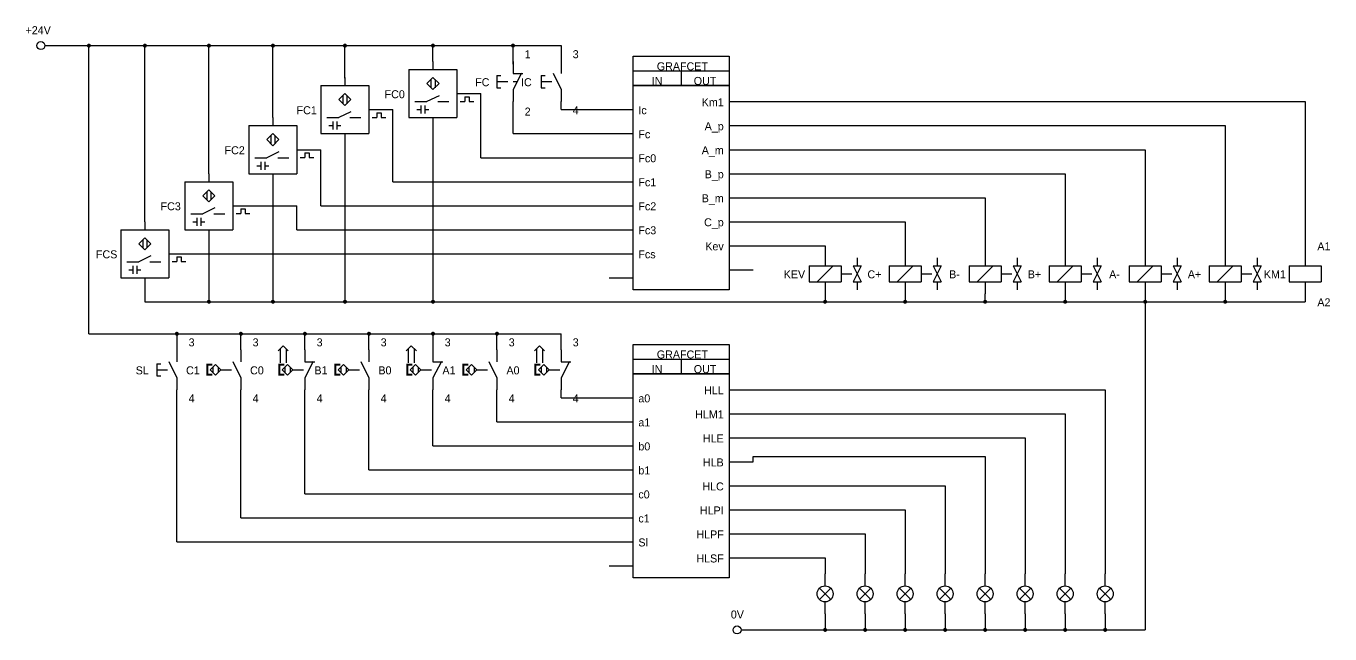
# Model space of a CAD drawing. Extents: x 1 to 289, y 5 to 746.
# Drawn here: x 1.2 to 245.6, y 429 to 542.9 of the extents above; entities that cross this region are included whole.
import ezdxf
from ezdxf.enums import TextEntityAlignment as Align

# ---------------------------------------------------------------- set-up
doc = ezdxf.new("R2010")
doc.units = 0
doc.linetypes.add('AUSGEZOGEN', pattern=[0])
doc.linetypes.add('GESTRICHELT', pattern=[3, 2, -1])
for name, color, linetype in [('1', 7, 'AUSGEZOGEN'), ('LINES', 7, 'AUSGEZOGEN'), ('TCONNECTIONS', 7, 'AUSGEZOGEN')]:
    doc.layers.add(name, color=color, linetype=linetype)

# ---------------------------------------------------------------- blocks, each defined once
blk = doc.blocks.new('B2')
at = {"layer": '1', "color": 7}
for p, q in [((4.5, 38.25), (4.5, 43.75)), ((4.5, 43.75), (22.5, 43.75)), ((22.5, 43.75), (22.5, 38.25)), ((4.5, 41), (22.5, 41)), ((13.5, 41), (13.5, 38.25)), ((4.5, 0), (4.5, 38.25)), ((4.5, 38.25), (22.5, 38.25)), ((22.5, 38.25), (4.5, 38.25)), ((22.5, 38.25), (22.5, 0)), ((22.5, 35.25), (27, 35.25)), ((0, 33.75), (4.5, 33.75)), ((22.5, 30.75), (27, 30.75)), ((0, 29.25), (4.5, 29.25)), ((0, 24.75), (4.5, 24.75)), ((22.5, 26.25), (27, 26.25)), ((0, 20.25), (4.5, 20.25)), ((22.5, 21.75), (27, 21.75)), ((22.5, 17.25), (27, 17.25)), ((0, 15.75), (4.5, 15.75)), ((22.5, 12.75), (27, 12.75)), ((0, 11.25), (4.5, 11.25)), ((22.5, 8.25), (27, 8.25)), ((0, 6.75), (4.5, 6.75)), ((22.5, 3.75), (27, 3.75)), ((0, 2.25), (4.5, 2.25)), ((22.5, 0), (4.5, 0))]:
    blk.add_line(p, q, dxfattribs=at)
for s, p in [('GRAFCET', (13.75, 41.12)), ('IN', (9, 38.38)), ('OUT', (18, 38.38))]:
    blk.add_text(s, height=1.5, dxfattribs=at).set_placement(p, align=Align.CENTER)
for s, p in [('Ic', (5.5, 32.89)), ('Fc', (5.5, 28.39)), ('Fc0', (5.5, 23.89)), ('Fc1', (5.5, 19.39)), ('Fc2', (5.5, 14.89)), ('Fc3', (5.5, 10.39)), ('Fcs', (5.5, 5.89))]:
    blk.add_text(s, height=1.5, dxfattribs=at).set_placement(p)
for s, p in [('Km1', (21.5, 34.39)), ('A_p', (21.5, 29.89)), ('A_m', (21.5, 25.39)), ('B_p', (21.5, 20.89)), ('B_m', (21.5, 16.39)), ('C_p', (21.5, 11.89)), ('Kev', (21.5, 7.39))]:
    blk.add_text(s, height=1.5, dxfattribs=at).set_placement(p, align=Align.RIGHT)
blk = doc.blocks.new('B11')
at = {"layer": '1', "color": 7}
for p, q in [((3, 7.5), (3, 5.25)), ((0, 5.25), (0, 2.25)), ((0, 5.25), (6, 5.25)), ((4.5, 5.25), (1.5, 2.25)), ((6, 5.25), (6, 2.25)), ((8.25, 5.25), (9.75, 2.25)), ((9.75, 5.25), (8.25, 2.25)), ((8.25, 5.25), (9.75, 5.25)), ((9, 6.75), (9, 5.25)), ((0, 2.25), (6, 2.25)), ((3, 2.25), (3, 0)), ((8.25, 2.25), (9.75, 2.25)), ((9, 2.25), (9, 0.75))]:
    blk.add_line(p, q, dxfattribs=at)
at = {"layer": '1', "color": 7, "linetype": 'GESTRICHELT'}
blk.add_line((6, 3.75), (9, 3.75), dxfattribs=at)
blk.add_line((6, 3.75), (9, 3.75), dxfattribs=at)
at = {"layer": '1', "color": 7}
blk.add_text('A+', height=1.5, dxfattribs=at).set_placement((-2.75, 2.89), align=Align.CENTER)
blk = doc.blocks.new('B12')
at = {"layer": '1', "color": 7}
for p, q in [((3, 7.5), (3, 5.25)), ((0, 5.25), (0, 2.25)), ((0, 5.25), (6, 5.25)), ((4.5, 5.25), (1.5, 2.25)), ((6, 5.25), (6, 2.25)), ((8.25, 5.25), (9.75, 2.25)), ((9.75, 5.25), (8.25, 2.25)), ((8.25, 5.25), (9.75, 5.25)), ((9, 6.75), (9, 5.25)), ((0, 2.25), (6, 2.25)), ((3, 2.25), (3, 0)), ((8.25, 2.25), (9.75, 2.25)), ((9, 2.25), (9, 0.75))]:
    blk.add_line(p, q, dxfattribs=at)
at = {"layer": '1', "color": 7, "linetype": 'GESTRICHELT'}
blk.add_line((6, 3.75), (9, 3.75), dxfattribs=at)
blk.add_line((6, 3.75), (9, 3.75), dxfattribs=at)
at = {"layer": '1', "color": 7}
blk.add_text('KEV', height=1.5, dxfattribs=at).set_placement((-2.75, 2.89), align=Align.CENTER)
blk = doc.blocks.new('B13')
at = {"layer": '1', "color": 7}
for p, q in [((3, 7.5), (3, 5.25)), ((0, 5.25), (0, 2.25)), ((0, 5.25), (6, 5.25)), ((4.5, 5.25), (1.5, 2.25)), ((6, 5.25), (6, 2.25)), ((8.25, 5.25), (9.75, 2.25)), ((9.75, 5.25), (8.25, 2.25)), ((8.25, 5.25), (9.75, 5.25)), ((9, 6.75), (9, 5.25)), ((0, 2.25), (6, 2.25)), ((3, 2.25), (3, 0)), ((8.25, 2.25), (9.75, 2.25)), ((9, 2.25), (9, 0.75))]:
    blk.add_line(p, q, dxfattribs=at)
at = {"layer": '1', "color": 7, "linetype": 'GESTRICHELT'}
blk.add_line((6, 3.75), (9, 3.75), dxfattribs=at)
blk.add_line((6, 3.75), (9, 3.75), dxfattribs=at)
at = {"layer": '1', "color": 7}
blk.add_text('C+', height=1.5, dxfattribs=at).set_placement((-2.75, 2.89), align=Align.CENTER)
blk = doc.blocks.new('B14')
at = {"layer": '1', "color": 7}
for p, q in [((3, 7.5), (3, 5.25)), ((0, 5.25), (0, 2.25)), ((0, 5.25), (6, 5.25)), ((4.5, 5.25), (1.5, 2.25)), ((6, 5.25), (6, 2.25)), ((8.25, 5.25), (9.75, 2.25)), ((9.75, 5.25), (8.25, 2.25)), ((8.25, 5.25), (9.75, 5.25)), ((9, 6.75), (9, 5.25)), ((0, 2.25), (6, 2.25)), ((3, 2.25), (3, 0)), ((8.25, 2.25), (9.75, 2.25)), ((9, 2.25), (9, 0.75))]:
    blk.add_line(p, q, dxfattribs=at)
at = {"layer": '1', "color": 7, "linetype": 'GESTRICHELT'}
blk.add_line((6, 3.75), (9, 3.75), dxfattribs=at)
blk.add_line((6, 3.75), (9, 3.75), dxfattribs=at)
at = {"layer": '1', "color": 7}
blk.add_text('B-', height=1.5, dxfattribs=at).set_placement((-2.75, 2.89), align=Align.CENTER)
blk = doc.blocks.new('B15')
at = {"layer": '1', "color": 7}
for p, q in [((3, 7.5), (3, 5.25)), ((0, 5.25), (0, 2.25)), ((0, 5.25), (6, 5.25)), ((4.5, 5.25), (1.5, 2.25)), ((6, 5.25), (6, 2.25)), ((8.25, 5.25), (9.75, 2.25)), ((9.75, 5.25), (8.25, 2.25)), ((8.25, 5.25), (9.75, 5.25)), ((9, 6.75), (9, 5.25)), ((0, 2.25), (6, 2.25)), ((3, 2.25), (3, 0)), ((8.25, 2.25), (9.75, 2.25)), ((9, 2.25), (9, 0.75))]:
    blk.add_line(p, q, dxfattribs=at)
at = {"layer": '1', "color": 7, "linetype": 'GESTRICHELT'}
blk.add_line((6, 3.75), (9, 3.75), dxfattribs=at)
blk.add_line((6, 3.75), (9, 3.75), dxfattribs=at)
at = {"layer": '1', "color": 7}
blk.add_text('B+', height=1.5, dxfattribs=at).set_placement((-2.75, 2.89), align=Align.CENTER)
blk = doc.blocks.new('B16')
at = {"layer": '1', "color": 7}
for p, q in [((3, 7.5), (3, 5.25)), ((0, 5.25), (0, 2.25)), ((0, 5.25), (6, 5.25)), ((4.5, 5.25), (1.5, 2.25)), ((6, 5.25), (6, 2.25)), ((8.25, 5.25), (9.75, 2.25)), ((9.75, 5.25), (8.25, 2.25)), ((8.25, 5.25), (9.75, 5.25)), ((9, 6.75), (9, 5.25)), ((0, 2.25), (6, 2.25)), ((3, 2.25), (3, 0)), ((8.25, 2.25), (9.75, 2.25)), ((9, 2.25), (9, 0.75))]:
    blk.add_line(p, q, dxfattribs=at)
at = {"layer": '1', "color": 7, "linetype": 'GESTRICHELT'}
blk.add_line((6, 3.75), (9, 3.75), dxfattribs=at)
blk.add_line((6, 3.75), (9, 3.75), dxfattribs=at)
at = {"layer": '1', "color": 7}
blk.add_text('A-', height=1.5, dxfattribs=at).set_placement((-2.75, 2.89), align=Align.CENTER)
blk = doc.blocks.new('B21')
at = {"layer": '1', "color": 7}
for p, q in [((3, 7.5), (3, 5.25)), ((0, 5.25), (6, 5.25)), ((0, 5.25), (0, 2.25)), ((6, 5.25), (6, 2.25)), ((0, 2.25), (6, 2.25)), ((3, 2.25), (3, 0))]:
    blk.add_line(p, q, dxfattribs=at)
for s, p in [('A1', (6.5, 8.14)), ('KM1', (-2.69, 2.89)), ('A2', (6.5, -2.36))]:
    blk.add_text(s, height=1.5, dxfattribs=at).set_placement(p, align=Align.CENTER)
blk = doc.blocks.new('B22')
at = {"layer": '1', "color": 7}
for p, q in [((1.5, 5.25), (1.5, 7.5)), ((0.44, 2.69), (2.56, 4.81)), ((2.56, 2.69), (0.44, 4.81)), ((1.5, 0), (1.5, 2.25))]:
    blk.add_line(p, q, dxfattribs=at)
blk.add_circle((1.5, 3.75), 1.5, dxfattribs=at)
blk = doc.blocks.new('B23')
at = {"layer": '1', "color": 7}
for p, q in [((1.5, 5.25), (1.5, 7.5)), ((0.44, 2.69), (2.56, 4.81)), ((2.56, 2.69), (0.44, 4.81)), ((1.5, 0), (1.5, 2.25))]:
    blk.add_line(p, q, dxfattribs=at)
blk.add_circle((1.5, 3.75), 1.5, dxfattribs=at)
blk = doc.blocks.new('B24')
at = {"layer": '1', "color": 7}
for p, q in [((1.5, 5.25), (1.5, 7.5)), ((0.44, 2.69), (2.56, 4.81)), ((2.56, 2.69), (0.44, 4.81)), ((1.5, 0), (1.5, 2.25))]:
    blk.add_line(p, q, dxfattribs=at)
blk.add_circle((1.5, 3.75), 1.5, dxfattribs=at)
blk = doc.blocks.new('B25')
at = {"layer": '1', "color": 7}
for p, q in [((1.5, 5.25), (1.5, 7.5)), ((0.44, 2.69), (2.56, 4.81)), ((2.56, 2.69), (0.44, 4.81)), ((1.5, 0), (1.5, 2.25))]:
    blk.add_line(p, q, dxfattribs=at)
blk.add_circle((1.5, 3.75), 1.5, dxfattribs=at)
blk = doc.blocks.new('B26')
at = {"layer": '1', "color": 7}
for p, q in [((1.5, 5.25), (1.5, 7.5)), ((0.44, 2.69), (2.56, 4.81)), ((2.56, 2.69), (0.44, 4.81)), ((1.5, 0), (1.5, 2.25))]:
    blk.add_line(p, q, dxfattribs=at)
blk.add_circle((1.5, 3.75), 1.5, dxfattribs=at)
blk = doc.blocks.new('B27')
at = {"layer": '1', "color": 7}
for p, q in [((1.5, 5.25), (1.5, 7.5)), ((0.44, 2.69), (2.56, 4.81)), ((2.56, 2.69), (0.44, 4.81)), ((1.5, 0), (1.5, 2.25))]:
    blk.add_line(p, q, dxfattribs=at)
blk.add_circle((1.5, 3.75), 1.5, dxfattribs=at)
blk = doc.blocks.new('B28')
at = {"layer": '1', "color": 7}
for p, q in [((1.5, 5.25), (1.5, 7.5)), ((0.44, 2.69), (2.56, 4.81)), ((2.56, 2.69), (0.44, 4.81)), ((1.5, 0), (1.5, 2.25))]:
    blk.add_line(p, q, dxfattribs=at)
blk.add_circle((1.5, 3.75), 1.5, dxfattribs=at)
blk = doc.blocks.new('B29')
at = {"layer": '1', "color": 7}
for p, q in [((1.5, 5.25), (1.5, 7.5)), ((0.44, 2.69), (2.56, 4.81)), ((2.56, 2.69), (0.44, 4.81)), ((1.5, 0), (1.5, 2.25))]:
    blk.add_line(p, q, dxfattribs=at)
blk.add_circle((1.5, 3.75), 1.5, dxfattribs=at)
blk = doc.blocks.new('B30')
at = {"layer": '1', "color": 7}
blk.add_line((2.25, 1.5), (4.5, 1.5), dxfattribs=at)
blk.add_circle((1.5, 1.5), 0.75, dxfattribs=at)
blk.add_text('  0V', height=1.5, dxfattribs=at).set_placement((1, 3.64), align=Align.CENTER)
blk = doc.blocks.new('B31')
at = {"layer": '1', "color": 7}
for p, q in [((4.5, 38.25), (4.5, 43.75)), ((4.5, 43.75), (22.5, 43.75)), ((22.5, 43.75), (22.5, 38.25)), ((4.5, 41), (22.5, 41)), ((13.5, 41), (13.5, 38.25)), ((4.5, 0), (4.5, 38.25)), ((4.5, 38.25), (22.5, 38.25)), ((22.5, 38.25), (4.5, 38.25)), ((22.5, 38.25), (22.5, 0)), ((22.5, 35.25), (27, 35.25)), ((0, 33.75), (4.5, 33.75)), ((22.5, 30.75), (27, 30.75)), ((0, 29.25), (4.5, 29.25)), ((0, 24.75), (4.5, 24.75)), ((22.5, 26.25), (27, 26.25)), ((0, 20.25), (4.5, 20.25)), ((22.5, 21.75), (27, 21.75)), ((22.5, 17.25), (27, 17.25)), ((0, 15.75), (4.5, 15.75)), ((22.5, 12.75), (27, 12.75)), ((0, 11.25), (4.5, 11.25)), ((22.5, 8.25), (27, 8.25)), ((0, 6.75), (4.5, 6.75)), ((22.5, 3.75), (27, 3.75)), ((0, 2.25), (4.5, 2.25)), ((22.5, 0), (4.5, 0))]:
    blk.add_line(p, q, dxfattribs=at)
for s, p in [('GRAFCET', (13.75, 41.12)), ('IN', (9, 38.38)), ('OUT', (18, 38.38))]:
    blk.add_text(s, height=1.5, dxfattribs=at).set_placement(p, align=Align.CENTER)
for s, p in [('a0', (5.5, 32.89)), ('a1', (5.5, 28.39)), ('b0', (5.5, 23.89)), ('b1', (5.5, 19.39)), ('c0', (5.5, 14.89)), ('c1', (5.5, 10.39)), ('Sl', (5.5, 5.89))]:
    blk.add_text(s, height=1.5, dxfattribs=at).set_placement(p)
for s, p in [('HLL', (21.5, 34.39)), ('HLM1', (21.5, 29.89)), ('HLE', (21.5, 25.39)), ('HLB', (21.5, 20.89)), ('HLC', (21.5, 16.39)), ('HLPI', (21.5, 11.89)), ('HLPF', (21.5, 7.39)), ('HLSF', (21.5, 2.89))]:
    blk.add_text(s, height=1.5, dxfattribs=at).set_placement(p, align=Align.RIGHT)
blk = doc.blocks.new('B32')
at = {"layer": '1', "color": 7}
blk.add_line((2.25, 1.5), (4.5, 1.5), dxfattribs=at)
blk.add_circle((1.5, 1.5), 0.75, dxfattribs=at)
blk.add_text('+24V', height=1.5, dxfattribs=at).set_placement((1, 3.64), align=Align.CENTER)
blk = doc.blocks.new('B33')
at = {"layer": '1', "color": 7}
for p, q in [((3, 7.5), (3, 5.25)), ((4.57, 5.33), (3, 2.25)), ((3, 5.25), (4.87, 5.25)), ((0, 4.88), (0, 2.62)), ((0, 4.88), (0.75, 4.88)), ((0, 2.62), (0.75, 2.62)), ((3, 2.25), (3, 0))]:
    blk.add_line(p, q, dxfattribs=at)
at = {"layer": '1', "color": 7, "linetype": 'GESTRICHELT'}
blk.add_line((0, 3.75), (3.75, 3.75), dxfattribs=at)
blk.add_line((0, 3.75), (3.75, 3.75), dxfattribs=at)
at = {"layer": '1', "color": 7}
for s, p in [('1', (5.75, 8.14)), ('FC', (-2.75, 2.89)), ('2', (5.75, -2.61))]:
    blk.add_text(s, height=1.5, dxfattribs=at).set_placement(p, align=Align.CENTER)
blk = doc.blocks.new('B34')
at = {"layer": 'TCONNECTIONS', "color": 7, "const_width": 0.375}
blk.add_lwpolyline([(1.3125, 1.5, 1), (1.6875, 1.5, 1)], format="xyb", close=True, dxfattribs=at)
blk = doc.blocks.new('B35')
at = {"layer": '1', "color": 7}
for p, q in [((3.75, 7.5), (3.75, 5.25)), ((2.25, 5.33), (3.75, 2.25)), ((0, 4.88), (0, 2.62)), ((0, 4.88), (0.75, 4.88)), ((0, 2.62), (0.75, 2.62)), ((3.75, 2.25), (3.75, 0))]:
    blk.add_line(p, q, dxfattribs=at)
at = {"layer": '1', "color": 7, "linetype": 'GESTRICHELT'}
blk.add_line((0, 3.75), (3, 3.75), dxfattribs=at)
blk.add_line((0, 3.75), (3, 3.75), dxfattribs=at)
at = {"layer": '1', "color": 7}
for s, p in [('3', (6.5, 8.14)), ('IC', (-2.75, 2.89)), ('4', (6.5, -2.36))]:
    blk.add_text(s, height=1.5, dxfattribs=at).set_placement(p, align=Align.CENTER)
blk = doc.blocks.new('B36')
at = {"layer": 'TCONNECTIONS', "color": 7, "const_width": 0.375}
blk.add_lwpolyline([(1.3125, 1.5, 1), (1.6875, 1.5, 1)], format="xyb", close=True, dxfattribs=at)
blk = doc.blocks.new('B37')
at = {"layer": 'TCONNECTIONS', "color": 7, "const_width": 0.375}
blk.add_lwpolyline([(1.3125, 1.5, 1), (1.6875, 1.5, 1)], format="xyb", close=True, dxfattribs=at)
blk = doc.blocks.new('B38')
at = {"layer": 'TCONNECTIONS', "color": 7, "const_width": 0.375}
blk.add_lwpolyline([(1.3125, 1.5, 1), (1.6875, 1.5, 1)], format="xyb", close=True, dxfattribs=at)
blk = doc.blocks.new('B39')
at = {"layer": 'TCONNECTIONS', "color": 7, "const_width": 0.375}
blk.add_lwpolyline([(1.3125, 1.5, 1), (1.6875, 1.5, 1)], format="xyb", close=True, dxfattribs=at)
blk = doc.blocks.new('B40')
at = {"layer": 'TCONNECTIONS', "color": 7, "const_width": 0.375}
blk.add_lwpolyline([(1.3125, 1.5, 1), (1.6875, 1.5, 1)], format="xyb", close=True, dxfattribs=at)
blk = doc.blocks.new('B41')
at = {"layer": 'TCONNECTIONS', "color": 7, "const_width": 0.375}
blk.add_lwpolyline([(1.3125, 1.5, 1), (1.6875, 1.5, 1)], format="xyb", close=True, dxfattribs=at)
blk = doc.blocks.new('B42')
at = {"layer": 'TCONNECTIONS', "color": 7, "const_width": 0.375}
blk.add_lwpolyline([(1.3125, 1.5, 1), (1.6875, 1.5, 1)], format="xyb", close=True, dxfattribs=at)
blk = doc.blocks.new('B43')
at = {"layer": 'TCONNECTIONS', "color": 7, "const_width": 0.375}
blk.add_lwpolyline([(1.3125, 1.5, 1), (1.6875, 1.5, 1)], format="xyb", close=True, dxfattribs=at)
blk = doc.blocks.new('B44')
at = {"layer": 'TCONNECTIONS', "color": 7, "const_width": 0.375}
blk.add_lwpolyline([(1.3125, 1.5, 1), (1.6875, 1.5, 1)], format="xyb", close=True, dxfattribs=at)
blk = doc.blocks.new('B45')
at = {"layer": 'TCONNECTIONS', "color": 7, "const_width": 0.375}
blk.add_lwpolyline([(1.3125, 1.5, 1), (1.6875, 1.5, 1)], format="xyb", close=True, dxfattribs=at)
blk = doc.blocks.new('B46')
at = {"layer": 'TCONNECTIONS', "color": 7, "const_width": 0.375}
blk.add_lwpolyline([(1.3125, 1.5, 1), (1.6875, 1.5, 1)], format="xyb", close=True, dxfattribs=at)
blk = doc.blocks.new('B47')
at = {"layer": '1', "color": 7}
for p, q in [((-1.56, 8.25), (-2.5, 7.31)), ((-2.12, 7.69), (-2.12, 5.06)), ((-1.56, 8.25), (-0.62, 7.31)), ((-1, 7.69), (-1, 5.06)), ((2.5, 7.5), (2.5, 5.25)), ((4.07, 5.33), (2.5, 2.25)), ((2.5, 5.25), (4.37, 5.25)), ((-0.75, 4.75), (-1.75, 3.75)), ((-1.75, 3.75), (-0.75, 2.75)), ((-1.25, 4.25), (-1.25, 3.25)), ((-0.75, 4.75), (0.25, 3.75)), ((0.25, 3.75), (-0.75, 2.75)), ((-0.25, 4.25), (-0.25, 3.25)), ((2.5, 2.25), (2.5, 0))]:
    blk.add_line(p, q, dxfattribs=at)
at = {"layer": '1', "color": 7, "linetype": 'GESTRICHELT'}
blk.add_line((0.25, 3.75), (3.25, 3.75), dxfattribs=at)
blk.add_line((0.25, 3.75), (3.25, 3.75), dxfattribs=at)
at = {"layer": '1', "color": 7}
for points in [[(-2.13, 4.5), (-1.38, 4.88), (-2.13, 4.5), (-2.5, 4.88)], [(-2.13, 4.5), (-2.5, 4.88), (-2.13, 4.5), (-2.5, 2.62)], [(-2.5, 2.62), (-2.13, 3), (-2.5, 2.62), (-2.13, 4.5)], [(-2.5, 2.62), (-1.38, 2.62), (-2.5, 2.62), (-2.13, 3)], [(-2.13, 4.5), (-1.38, 4.5), (-2.13, 4.5), (-1.38, 4.88)], [(-1.38, 2.62), (-1.38, 3), (-1.38, 2.62), (-2.13, 3)]]:
    blk.add_solid(points, dxfattribs=at)
for s, p in [('3', (5.25, 8.14)), ('A0', (-6.5, 2.89)), ('4', (5.25, -2.36))]:
    blk.add_text(s, height=1.5, dxfattribs=at).set_placement(p, align=Align.CENTER)
blk = doc.blocks.new('B48')
at = {"layer": '1', "color": 7}
for p, q in [((2.5, 7.5), (2.5, 5.25)), ((1, 5.33), (2.5, 2.25)), ((-2.25, 4.75), (-3.25, 3.75)), ((-3.25, 3.75), (-2.25, 2.75)), ((-2.75, 4.25), (-2.75, 3.25)), ((-2.25, 4.75), (-1.25, 3.75)), ((-1.25, 3.75), (-2.25, 2.75)), ((-1.75, 4.25), (-1.75, 3.25)), ((2.5, 2.25), (2.5, 0))]:
    blk.add_line(p, q, dxfattribs=at)
at = {"layer": '1', "color": 7, "linetype": 'GESTRICHELT'}
blk.add_line((-1.25, 3.75), (1.75, 3.75), dxfattribs=at)
blk.add_line((-1.25, 3.75), (1.75, 3.75), dxfattribs=at)
at = {"layer": '1', "color": 7}
for points in [[(-3.63, 4.5), (-2.88, 4.88), (-3.63, 4.5), (-4, 4.88)], [(-3.63, 4.5), (-4, 4.88), (-3.63, 4.5), (-4, 2.62)], [(-4, 2.62), (-3.63, 3), (-4, 2.62), (-3.63, 4.5)], [(-4, 2.62), (-2.88, 2.62), (-4, 2.62), (-3.63, 3)], [(-3.63, 4.5), (-2.88, 4.5), (-3.63, 4.5), (-2.88, 4.88)], [(-2.88, 2.62), (-2.88, 3), (-2.88, 2.62), (-3.63, 3)]]:
    blk.add_solid(points, dxfattribs=at)
for s, p in [('3', (5.25, 8.14)), ('A1', (-6.5, 2.89)), ('4', (5.25, -2.36))]:
    blk.add_text(s, height=1.5, dxfattribs=at).set_placement(p, align=Align.CENTER)
blk = doc.blocks.new('B49')
at = {"layer": 'TCONNECTIONS', "color": 7, "const_width": 0.375}
blk.add_lwpolyline([(1.3125, 1.5, 1), (1.6875, 1.5, 1)], format="xyb", close=True, dxfattribs=at)
blk = doc.blocks.new('B50')
at = {"layer": 'TCONNECTIONS', "color": 7, "const_width": 0.375}
blk.add_lwpolyline([(1.3125, 1.5, 1), (1.6875, 1.5, 1)], format="xyb", close=True, dxfattribs=at)
blk = doc.blocks.new('B51')
at = {"layer": '1', "color": 7}
for p, q in [((-1.56, 8.25), (-2.5, 7.31)), ((-2.12, 7.69), (-2.12, 5.06)), ((-1.56, 8.25), (-0.62, 7.31)), ((-1, 7.69), (-1, 5.06)), ((2.5, 7.5), (2.5, 5.25)), ((4.07, 5.33), (2.5, 2.25)), ((2.5, 5.25), (4.37, 5.25)), ((-0.75, 4.75), (-1.75, 3.75)), ((-1.75, 3.75), (-0.75, 2.75)), ((-1.25, 4.25), (-1.25, 3.25)), ((-0.75, 4.75), (0.25, 3.75)), ((0.25, 3.75), (-0.75, 2.75)), ((-0.25, 4.25), (-0.25, 3.25)), ((2.5, 2.25), (2.5, 0))]:
    blk.add_line(p, q, dxfattribs=at)
at = {"layer": '1', "color": 7, "linetype": 'GESTRICHELT'}
blk.add_line((0.25, 3.75), (3.25, 3.75), dxfattribs=at)
blk.add_line((0.25, 3.75), (3.25, 3.75), dxfattribs=at)
at = {"layer": '1', "color": 7}
for points in [[(-2.13, 4.5), (-1.38, 4.88), (-2.13, 4.5), (-2.5, 4.88)], [(-2.13, 4.5), (-2.5, 4.88), (-2.13, 4.5), (-2.5, 2.62)], [(-2.5, 2.62), (-2.13, 3), (-2.5, 2.62), (-2.13, 4.5)], [(-2.5, 2.62), (-1.38, 2.62), (-2.5, 2.62), (-2.13, 3)], [(-2.13, 4.5), (-1.38, 4.5), (-2.13, 4.5), (-1.38, 4.88)], [(-1.38, 2.62), (-1.38, 3), (-1.38, 2.62), (-2.13, 3)]]:
    blk.add_solid(points, dxfattribs=at)
for s, p in [('3', (5.25, 8.14)), ('B0', (-6.5, 2.89)), ('4', (5.25, -2.36))]:
    blk.add_text(s, height=1.5, dxfattribs=at).set_placement(p, align=Align.CENTER)
blk = doc.blocks.new('B52')
at = {"layer": '1', "color": 7}
for p, q in [((2.5, 7.5), (2.5, 5.25)), ((1, 5.33), (2.5, 2.25)), ((-2.25, 4.75), (-3.25, 3.75)), ((-3.25, 3.75), (-2.25, 2.75)), ((-2.75, 4.25), (-2.75, 3.25)), ((-2.25, 4.75), (-1.25, 3.75)), ((-1.25, 3.75), (-2.25, 2.75)), ((-1.75, 4.25), (-1.75, 3.25)), ((2.5, 2.25), (2.5, 0))]:
    blk.add_line(p, q, dxfattribs=at)
at = {"layer": '1', "color": 7, "linetype": 'GESTRICHELT'}
blk.add_line((-1.25, 3.75), (1.75, 3.75), dxfattribs=at)
blk.add_line((-1.25, 3.75), (1.75, 3.75), dxfattribs=at)
at = {"layer": '1', "color": 7}
for points in [[(-3.63, 4.5), (-2.88, 4.88), (-3.63, 4.5), (-4, 4.88)], [(-3.63, 4.5), (-4, 4.88), (-3.63, 4.5), (-4, 2.62)], [(-4, 2.62), (-3.63, 3), (-4, 2.62), (-3.63, 4.5)], [(-4, 2.62), (-2.88, 2.62), (-4, 2.62), (-3.63, 3)], [(-3.63, 4.5), (-2.88, 4.5), (-3.63, 4.5), (-2.88, 4.88)], [(-2.88, 2.62), (-2.88, 3), (-2.88, 2.62), (-3.63, 3)]]:
    blk.add_solid(points, dxfattribs=at)
for s, p in [('3', (5.25, 8.14)), ('B1', (-6.5, 2.89)), ('4', (5.25, -2.36))]:
    blk.add_text(s, height=1.5, dxfattribs=at).set_placement(p, align=Align.CENTER)
blk = doc.blocks.new('B53')
at = {"layer": 'TCONNECTIONS', "color": 7, "const_width": 0.375}
blk.add_lwpolyline([(1.3125, 1.5, 1), (1.6875, 1.5, 1)], format="xyb", close=True, dxfattribs=at)
blk = doc.blocks.new('B54')
at = {"layer": '1', "color": 7}
for p, q in [((-1.56, 8.25), (-2.5, 7.31)), ((-2.12, 7.69), (-2.12, 5.06)), ((-1.56, 8.25), (-0.62, 7.31)), ((-1, 7.69), (-1, 5.06)), ((2.5, 7.5), (2.5, 5.25)), ((4.07, 5.33), (2.5, 2.25)), ((2.5, 5.25), (4.37, 5.25)), ((-0.75, 4.75), (-1.75, 3.75)), ((-1.75, 3.75), (-0.75, 2.75)), ((-1.25, 4.25), (-1.25, 3.25)), ((-0.75, 4.75), (0.25, 3.75)), ((0.25, 3.75), (-0.75, 2.75)), ((-0.25, 4.25), (-0.25, 3.25)), ((2.5, 2.25), (2.5, 0))]:
    blk.add_line(p, q, dxfattribs=at)
at = {"layer": '1', "color": 7, "linetype": 'GESTRICHELT'}
blk.add_line((0.25, 3.75), (3.25, 3.75), dxfattribs=at)
blk.add_line((0.25, 3.75), (3.25, 3.75), dxfattribs=at)
at = {"layer": '1', "color": 7}
for points in [[(-2.13, 4.5), (-1.38, 4.88), (-2.13, 4.5), (-2.5, 4.88)], [(-2.13, 4.5), (-2.5, 4.88), (-2.13, 4.5), (-2.5, 2.62)], [(-2.5, 2.62), (-2.13, 3), (-2.5, 2.62), (-2.13, 4.5)], [(-2.5, 2.62), (-1.38, 2.62), (-2.5, 2.62), (-2.13, 3)], [(-2.13, 4.5), (-1.38, 4.5), (-2.13, 4.5), (-1.38, 4.88)], [(-1.38, 2.62), (-1.38, 3), (-1.38, 2.62), (-2.13, 3)]]:
    blk.add_solid(points, dxfattribs=at)
for s, p in [('3', (5.25, 8.14)), ('C0', (-6.5, 2.89)), ('4', (5.25, -2.36))]:
    blk.add_text(s, height=1.5, dxfattribs=at).set_placement(p, align=Align.CENTER)
blk = doc.blocks.new('B55')
at = {"layer": 'TCONNECTIONS', "color": 7, "const_width": 0.375}
blk.add_lwpolyline([(1.3125, 1.5, 1), (1.6875, 1.5, 1)], format="xyb", close=True, dxfattribs=at)
blk = doc.blocks.new('B56')
at = {"layer": '1', "color": 7}
for p, q in [((2.5, 7.5), (2.5, 5.25)), ((1, 5.33), (2.5, 2.25)), ((-2.25, 4.75), (-3.25, 3.75)), ((-3.25, 3.75), (-2.25, 2.75)), ((-2.75, 4.25), (-2.75, 3.25)), ((-2.25, 4.75), (-1.25, 3.75)), ((-1.25, 3.75), (-2.25, 2.75)), ((-1.75, 4.25), (-1.75, 3.25)), ((2.5, 2.25), (2.5, 0))]:
    blk.add_line(p, q, dxfattribs=at)
at = {"layer": '1', "color": 7, "linetype": 'GESTRICHELT'}
blk.add_line((-1.25, 3.75), (1.75, 3.75), dxfattribs=at)
blk.add_line((-1.25, 3.75), (1.75, 3.75), dxfattribs=at)
at = {"layer": '1', "color": 7}
for points in [[(-3.63, 4.5), (-2.88, 4.88), (-3.63, 4.5), (-4, 4.88)], [(-3.63, 4.5), (-4, 4.88), (-3.63, 4.5), (-4, 2.62)], [(-4, 2.62), (-3.63, 3), (-4, 2.62), (-3.63, 4.5)], [(-4, 2.62), (-2.88, 2.62), (-4, 2.62), (-3.63, 3)], [(-3.63, 4.5), (-2.88, 4.5), (-3.63, 4.5), (-2.88, 4.88)], [(-2.88, 2.62), (-2.88, 3), (-2.88, 2.62), (-3.63, 3)]]:
    blk.add_solid(points, dxfattribs=at)
for s, p in [('3', (5.25, 8.14)), ('C1', (-6.5, 2.89)), ('4', (5.25, -2.36))]:
    blk.add_text(s, height=1.5, dxfattribs=at).set_placement(p, align=Align.CENTER)
blk = doc.blocks.new('B57')
at = {"layer": 'TCONNECTIONS', "color": 7, "const_width": 0.375}
blk.add_lwpolyline([(1.3125, 1.5, 1), (1.6875, 1.5, 1)], format="xyb", close=True, dxfattribs=at)
blk = doc.blocks.new('B58')
at = {"layer": '1', "color": 7}
for p, q in [((3.75, 7.5), (3.75, 5.25)), ((2.25, 5.33), (3.75, 2.25)), ((0, 4.88), (0, 2.62)), ((0, 4.88), (0.75, 4.88)), ((0, 2.62), (0.75, 2.62)), ((3.75, 2.25), (3.75, 0))]:
    blk.add_line(p, q, dxfattribs=at)
at = {"layer": '1', "color": 7, "linetype": 'GESTRICHELT'}
blk.add_line((0, 3.75), (3, 3.75), dxfattribs=at)
blk.add_line((0, 3.75), (3, 3.75), dxfattribs=at)
at = {"layer": '1', "color": 7}
for s, p in [('3', (6.5, 8.14)), ('SL', (-2.75, 2.89)), ('4', (6.5, -2.36))]:
    blk.add_text(s, height=1.5, dxfattribs=at).set_placement(p, align=Align.CENTER)
blk = doc.blocks.new('B59')
at = {"layer": 'TCONNECTIONS', "color": 7, "const_width": 0.375}
blk.add_lwpolyline([(1.3125, 1.5, 1), (1.6875, 1.5, 1)], format="xyb", close=True, dxfattribs=at)
blk = doc.blocks.new('B60')
at = {"layer": 'TCONNECTIONS', "color": 7, "const_width": 0.375}
blk.add_lwpolyline([(1.3125, 1.5, 1), (1.6875, 1.5, 1)], format="xyb", close=True, dxfattribs=at)
blk = doc.blocks.new('B62')
at = {"layer": '1', "color": 7}
for p, q in [((0, 10.5), (0, 1.5)), ((0, 10.5), (9, 10.5)), ((4.5, 12), (4.5, 10.5)), ((9, 10.5), (9, 1.5)), ((4.5, 9), (3.37, 7.88)), ((3.37, 7.88), (4.5, 6.75)), ((4.12, 8.62), (4.12, 7.12)), ((4.5, 9), (5.63, 7.88)), ((5.63, 7.88), (4.5, 6.75)), ((4.88, 8.62), (4.88, 7.12)), ((5.63, 5.62), (3.37, 4.5)), ((9, 6), (12, 6)), ((10.46, 5.39), (10.46, 4.54)), ((10.46, 5.39), (11.31, 5.39)), ((11.31, 5.39), (11.31, 4.54)), ((1.12, 4.5), (3.19, 4.5)), ((1.5, 3), (2.25, 3)), ((2.25, 3.75), (2.25, 2.25)), ((3, 4.5), (3.37, 4.5)), ((3, 3.75), (3, 2.25)), ((3, 3), (3.75, 3)), ((5.44, 4.5), (7.5, 4.5)), ((9.62, 4.54), (10.46, 4.54)), ((11.31, 4.54), (12.15, 4.54)), ((0, 1.5), (9, 1.5)), ((4.5, 1.5), (4.5, 0)), ((4.5, 1.5), (4.5, 0))]:
    blk.add_line(p, q, dxfattribs=at)
blk.add_text('FC0', height=1.5, dxfattribs=at).set_placement((-2.67, 5.14), align=Align.CENTER)
blk = doc.blocks.new('B63')
at = {"layer": '1', "color": 7}
for p, q in [((0, 10.5), (0, 1.5)), ((0, 10.5), (9, 10.5)), ((4.5, 12), (4.5, 10.5)), ((9, 10.5), (9, 1.5)), ((4.5, 9), (3.37, 7.88)), ((3.37, 7.88), (4.5, 6.75)), ((4.12, 8.62), (4.12, 7.12)), ((4.5, 9), (5.63, 7.88)), ((5.63, 7.88), (4.5, 6.75)), ((4.88, 8.62), (4.88, 7.12)), ((5.63, 5.62), (3.37, 4.5)), ((9, 6), (12, 6)), ((10.46, 5.39), (10.46, 4.54)), ((10.46, 5.39), (11.31, 5.39)), ((11.31, 5.39), (11.31, 4.54)), ((1.12, 4.5), (3.19, 4.5)), ((1.5, 3), (2.25, 3)), ((2.25, 3.75), (2.25, 2.25)), ((3, 4.5), (3.37, 4.5)), ((3, 3.75), (3, 2.25)), ((3, 3), (3.75, 3)), ((5.44, 4.5), (7.5, 4.5)), ((9.62, 4.54), (10.46, 4.54)), ((11.31, 4.54), (12.15, 4.54)), ((0, 1.5), (9, 1.5)), ((4.5, 1.5), (4.5, 0)), ((4.5, 1.5), (4.5, 0))]:
    blk.add_line(p, q, dxfattribs=at)
blk.add_text('FC2', height=1.5, dxfattribs=at).set_placement((-2.67, 5.14), align=Align.CENTER)
blk = doc.blocks.new('B64')
at = {"layer": '1', "color": 7}
for p, q in [((0, 10.5), (0, 1.5)), ((0, 10.5), (9, 10.5)), ((4.5, 12), (4.5, 10.5)), ((9, 10.5), (9, 1.5)), ((4.5, 9), (3.37, 7.88)), ((3.37, 7.88), (4.5, 6.75)), ((4.12, 8.62), (4.12, 7.12)), ((4.5, 9), (5.63, 7.88)), ((5.63, 7.88), (4.5, 6.75)), ((4.88, 8.62), (4.88, 7.12)), ((5.63, 5.62), (3.37, 4.5)), ((9, 6), (12, 6)), ((10.46, 5.39), (10.46, 4.54)), ((10.46, 5.39), (11.31, 5.39)), ((11.31, 5.39), (11.31, 4.54)), ((1.12, 4.5), (3.19, 4.5)), ((1.5, 3), (2.25, 3)), ((2.25, 3.75), (2.25, 2.25)), ((3, 4.5), (3.37, 4.5)), ((3, 3.75), (3, 2.25)), ((3, 3), (3.75, 3)), ((5.44, 4.5), (7.5, 4.5)), ((9.62, 4.54), (10.46, 4.54)), ((11.31, 4.54), (12.15, 4.54)), ((0, 1.5), (9, 1.5)), ((4.5, 1.5), (4.5, 0)), ((4.5, 1.5), (4.5, 0))]:
    blk.add_line(p, q, dxfattribs=at)
blk.add_text('FC1', height=1.5, dxfattribs=at).set_placement((-2.67, 5.14), align=Align.CENTER)
blk = doc.blocks.new('B65')
at = {"layer": '1', "color": 7}
for p, q in [((0, 10.5), (0, 1.5)), ((0, 10.5), (9, 10.5)), ((4.5, 12), (4.5, 10.5)), ((9, 10.5), (9, 1.5)), ((4.5, 9), (3.37, 7.88)), ((3.37, 7.88), (4.5, 6.75)), ((4.12, 8.62), (4.12, 7.12)), ((4.5, 9), (5.63, 7.88)), ((5.63, 7.88), (4.5, 6.75)), ((4.88, 8.62), (4.88, 7.12)), ((5.63, 5.62), (3.37, 4.5)), ((9, 6), (12, 6)), ((10.46, 5.39), (10.46, 4.54)), ((10.46, 5.39), (11.31, 5.39)), ((11.31, 5.39), (11.31, 4.54)), ((1.12, 4.5), (3.19, 4.5)), ((1.5, 3), (2.25, 3)), ((2.25, 3.75), (2.25, 2.25)), ((3, 4.5), (3.37, 4.5)), ((3, 3.75), (3, 2.25)), ((3, 3), (3.75, 3)), ((5.44, 4.5), (7.5, 4.5)), ((9.62, 4.54), (10.46, 4.54)), ((11.31, 4.54), (12.15, 4.54)), ((0, 1.5), (9, 1.5)), ((4.5, 1.5), (4.5, 0)), ((4.5, 1.5), (4.5, 0))]:
    blk.add_line(p, q, dxfattribs=at)
blk.add_text('FC3', height=1.5, dxfattribs=at).set_placement((-2.67, 5.14), align=Align.CENTER)
blk = doc.blocks.new('B66')
at = {"layer": '1', "color": 7}
for p, q in [((0, 10.5), (0, 1.5)), ((0, 10.5), (9, 10.5)), ((4.5, 12), (4.5, 10.5)), ((9, 10.5), (9, 1.5)), ((4.5, 9), (3.37, 7.88)), ((3.37, 7.88), (4.5, 6.75)), ((4.12, 8.62), (4.12, 7.12)), ((4.5, 9), (5.63, 7.88)), ((5.63, 7.88), (4.5, 6.75)), ((4.88, 8.62), (4.88, 7.12)), ((5.63, 5.62), (3.37, 4.5)), ((9, 6), (12, 6)), ((10.46, 5.39), (10.46, 4.54)), ((10.46, 5.39), (11.31, 5.39)), ((11.31, 5.39), (11.31, 4.54)), ((1.12, 4.5), (3.19, 4.5)), ((1.5, 3), (2.25, 3)), ((2.25, 3.75), (2.25, 2.25)), ((3, 4.5), (3.37, 4.5)), ((3, 3.75), (3, 2.25)), ((3, 3), (3.75, 3)), ((5.44, 4.5), (7.5, 4.5)), ((9.62, 4.54), (10.46, 4.54)), ((11.31, 4.54), (12.15, 4.54)), ((0, 1.5), (9, 1.5)), ((4.5, 1.5), (4.5, 0)), ((4.5, 1.5), (4.5, 0))]:
    blk.add_line(p, q, dxfattribs=at)
blk.add_text('FCS', height=1.5, dxfattribs=at).set_placement((-2.67, 5.14), align=Align.CENTER)
blk = doc.blocks.new('B67')
at = {"layer": 'TCONNECTIONS', "color": 7, "const_width": 0.375}
blk.add_lwpolyline([(1.3125, 1.5, 1), (1.6875, 1.5, 1)], format="xyb", close=True, dxfattribs=at)
blk = doc.blocks.new('B68')
at = {"layer": 'TCONNECTIONS', "color": 7, "const_width": 0.375}
blk.add_lwpolyline([(1.3125, 1.5, 1), (1.6875, 1.5, 1)], format="xyb", close=True, dxfattribs=at)
blk = doc.blocks.new('B69')
at = {"layer": 'TCONNECTIONS', "color": 7, "const_width": 0.375}
blk.add_lwpolyline([(1.3125, 1.5, 1), (1.6875, 1.5, 1)], format="xyb", close=True, dxfattribs=at)
blk = doc.blocks.new('B70')
at = {"layer": 'TCONNECTIONS', "color": 7, "const_width": 0.375}
blk.add_lwpolyline([(1.3125, 1.5, 1), (1.6875, 1.5, 1)], format="xyb", close=True, dxfattribs=at)
blk = doc.blocks.new('B71')
at = {"layer": 'TCONNECTIONS', "color": 7, "const_width": 0.375}
blk.add_lwpolyline([(1.3125, 1.5, 1), (1.6875, 1.5, 1)], format="xyb", close=True, dxfattribs=at)
blk = doc.blocks.new('B72')
at = {"layer": 'TCONNECTIONS', "color": 7, "const_width": 0.375}
blk.add_lwpolyline([(1.3125, 1.5, 1), (1.6875, 1.5, 1)], format="xyb", close=True, dxfattribs=at)
blk = doc.blocks.new('B73')
at = {"layer": 'TCONNECTIONS', "color": 7, "const_width": 0.375}
blk.add_lwpolyline([(1.3125, 1.5, 1), (1.6875, 1.5, 1)], format="xyb", close=True, dxfattribs=at)
blk = doc.blocks.new('B74')
at = {"layer": 'TCONNECTIONS', "color": 7, "const_width": 0.375}
blk.add_lwpolyline([(1.3125, 1.5, 1), (1.6875, 1.5, 1)], format="xyb", close=True, dxfattribs=at)
blk = doc.blocks.new('B75')
at = {"layer": 'TCONNECTIONS', "color": 7, "const_width": 0.375}
blk.add_lwpolyline([(1.3125, 1.5, 1), (1.6875, 1.5, 1)], format="xyb", close=True, dxfattribs=at)
blk = doc.blocks.new('B76')
at = {"layer": 'TCONNECTIONS', "color": 7, "const_width": 0.375}
blk.add_lwpolyline([(1.3125, 1.5, 1), (1.6875, 1.5, 1)], format="xyb", close=True, dxfattribs=at)
blk = doc.blocks.new('B77')
at = {"layer": 'TCONNECTIONS', "color": 7, "const_width": 0.375}
blk.add_lwpolyline([(1.3125, 1.5, 1), (1.6875, 1.5, 1)], format="xyb", close=True, dxfattribs=at)
blk = doc.blocks.new('B78')
at = {"layer": 'TCONNECTIONS', "color": 7, "const_width": 0.375}
blk.add_lwpolyline([(1.3125, 1.5, 1), (1.6875, 1.5, 1)], format="xyb", close=True, dxfattribs=at)
blk = doc.blocks.new('B1')
at = {"layer": 'LINES', "color": 7}
for p, q in [((10.25, 539.21), (10.25, 539.21)), ((10.25, 539.21), (16.25, 539.21)), ((16.25, 485.21), (16.25, 539.21)), ((16.25, 539.21), (16.25, 539.21)), ((16.25, 539.21), (26.75, 539.21)), ((26.75, 506.21), (26.75, 539.21)), ((26.75, 539.21), (26.75, 539.21)), ((26.75, 539.21), (38.75, 539.21)), ((26.75, 539.21), (26.75, 539.21)), ((38.75, 533.13), (38.75, 539.21)), ((38.75, 539.21), (50.75, 539.21)), ((38.75, 539.21), (38.75, 539.21)), ((50.75, 533.13), (50.75, 539.21)), ((50.75, 539.21), (64.25, 539.21)), ((50.75, 539.21), (50.75, 539.21)), ((64.25, 533.13), (64.25, 539.21)), ((64.25, 539.21), (64.25, 539.21)), ((64.25, 539.21), (80.75, 539.21)), ((64.25, 539.21), (64.25, 539.21)), ((80.75, 537.71), (80.75, 539.21)), ((80.75, 539.21), (95.75, 539.21)), ((80.75, 536.21), (80.75, 537.71)), ((80.75, 537.71), (80.75, 537.71)), ((95.75, 535.71), (95.75, 539.21)), ((95.75, 539.21), (104.75, 539.21)), ((95.75, 539.21), (95.75, 539.21)), ((104.75, 539.21), (104.75, 536.21)), ((95.75, 536.21), (95.75, 535.71)), ((95.75, 535.71), (95.75, 535.71)), ((104.75, 536.21), (104.75, 536.21)), ((38.75, 515.21), (38.75, 533.13)), ((38.75, 533.13), (38.75, 533.13)), ((50.75, 525.71), (50.75, 533.13)), ((50.75, 533.13), (50.75, 533.13)), ((64.25, 533.21), (64.25, 533.13)), ((64.25, 533.13), (64.25, 533.13)), ((88.25, 530.21), (89.75, 530.21)), ((89.75, 518.21), (89.75, 530.21)), ((95.75, 522.71), (95.75, 528.71)), ((104.75, 527.21), (104.75, 528.71)), ((104.75, 528.71), (104.75, 528.71)), ((140.75, 528.71), (244.25, 528.71)), ((244.25, 528.71), (244.25, 500.21)), ((71.75, 527.21), (73.25, 527.21)), ((73.25, 513.71), (73.25, 527.21)), ((104.75, 527.21), (113.75, 527.21)), ((80.75, 524.21), (80.75, 507.71)), ((140.75, 524.21), (229.25, 524.21)), ((229.25, 524.21), (229.25, 500.21)), ((64.25, 521.21), (64.25, 506.21)), ((95.75, 522.71), (113.75, 522.71)), ((58.25, 519.71), (59.75, 519.71)), ((59.75, 509.21), (59.75, 519.71)), ((89.75, 518.21), (113.75, 518.21)), ((140.75, 519.71), (214.25, 519.71)), ((214.25, 519.71), (214.25, 500.21)), ((50.75, 513.71), (50.75, 503.21)), ((73.25, 513.71), (113.75, 513.71)), ((140.75, 515.21), (199.25, 515.21)), ((199.25, 515.21), (199.25, 500.21)), ((46.25, 509.21), (55.25, 509.21)), ((55.25, 504.71), (55.25, 509.21)), ((59.75, 509.21), (113.75, 509.21)), ((140.75, 510.71), (184.25, 510.71)), ((184.25, 510.71), (184.25, 500.21)), ((64.25, 506.21), (64.25, 506.21)), ((64.25, 506.21), (64.25, 491.21)), ((80.75, 507.71), (80.75, 507.71)), ((80.75, 507.71), (80.75, 491.21)), ((140.75, 506.21), (169.25, 506.21)), ((169.25, 506.21), (169.25, 500.21)), ((55.25, 504.71), (113.75, 504.71)), ((38.75, 503.21), (38.75, 497.21)), ((50.75, 503.21), (50.75, 503.21)), ((50.75, 503.21), (50.75, 491.21)), ((140.75, 501.71), (154.25, 501.71)), ((154.25, 501.71), (154.25, 500.21)), ((34.25, 500.21), (80.75, 500.21)), ((80.75, 500.21), (113.75, 500.21)), ((80.75, 500.21), (80.75, 500.21)), ((154.25, 500.21), (154.25, 500.21)), ((169.25, 500.21), (169.25, 500.21)), ((184.25, 500.21), (184.25, 500.21)), ((199.25, 500.21), (199.25, 500.21)), ((214.25, 500.21), (214.25, 500.21)), ((229.25, 500.21), (229.25, 500.21)), ((244.25, 500.21), (244.25, 500.21)), ((38.75, 497.21), (38.75, 497.21)), ((38.75, 497.21), (38.75, 491.21)), ((26.75, 494.21), (26.75, 494.21)), ((26.75, 494.21), (26.75, 491.21)), ((154.25, 492.71), (154.25, 492.71)), ((154.25, 492.71), (154.25, 491.21)), ((169.25, 492.71), (169.25, 492.71)), ((169.25, 492.71), (169.25, 491.21)), ((184.25, 491.21), (184.25, 492.71)), ((184.25, 492.71), (184.25, 492.71)), ((199.25, 492.71), (199.25, 491.21)), ((214.25, 492.71), (214.25, 492.71)), ((214.25, 492.71), (214.25, 491.21)), ((229.25, 492.71), (229.25, 491.21)), ((244.25, 492.71), (244.25, 492.71)), ((244.25, 492.71), (244.25, 491.21)), ((26.75, 491.21), (38.75, 491.21)), ((38.75, 491.21), (50.75, 491.21)), ((50.75, 491.21), (50.75, 491.21)), ((50.75, 491.21), (64.25, 491.21)), ((64.25, 491.21), (64.25, 491.21)), ((64.25, 491.21), (80.75, 491.21)), ((80.75, 491.21), (80.75, 491.21)), ((80.75, 491.21), (154.25, 491.21)), ((154.25, 491.21), (154.25, 491.21)), ((154.25, 491.21), (169.25, 491.21)), ((154.25, 491.21), (154.25, 491.21)), ((169.25, 491.21), (169.25, 491.21)), ((169.25, 491.21), (184.25, 491.21)), ((169.25, 491.21), (169.25, 491.21)), ((184.25, 491.21), (199.25, 491.21)), ((184.25, 491.21), (184.25, 491.21)), ((184.25, 491.21), (184.25, 491.21)), ((184.25, 491.21), (184.25, 491.21)), ((199.25, 491.21), (199.25, 491.21)), ((199.25, 491.21), (214.25, 491.21)), ((199.25, 491.21), (199.25, 491.21)), ((214.25, 491.21), (214.25, 491.21)), ((214.25, 491.21), (214.25, 491.21)), ((214.25, 491.21), (214.25, 429.71)), ((214.25, 491.21), (229.25, 491.21)), ((229.25, 491.21), (229.25, 491.21)), ((229.25, 491.21), (244.25, 491.21)), ((229.25, 491.21), (229.25, 491.21)), ((16.25, 485.21), (32.75, 485.21)), ((32.75, 485.21), (44.75, 485.21)), ((32.75, 485.21), (32.75, 485.21)), ((32.75, 485.21), (32.75, 485.21)), ((32.75, 485.21), (32.75, 482.21)), ((44.75, 485.21), (56.75, 485.21)), ((44.75, 485.21), (44.75, 485.21)), ((44.75, 484.71), (44.75, 485.21)), ((44.75, 482.21), (44.75, 484.71)), ((44.75, 484.71), (44.75, 484.71)), ((56.75, 485.21), (68.75, 485.21)), ((56.75, 485.21), (56.75, 485.21)), ((56.75, 484.71), (56.75, 485.21)), ((56.75, 482.21), (56.75, 484.71)), ((56.75, 484.71), (56.75, 484.71)), ((68.75, 485.21), (80.75, 485.21)), ((68.75, 485.21), (68.75, 485.21)), ((68.75, 484.71), (68.75, 485.21)), ((68.75, 482.21), (68.75, 484.71)), ((68.75, 484.71), (68.75, 484.71)), ((80.75, 485.21), (92.75, 485.21)), ((80.75, 485.21), (80.75, 485.21)), ((80.75, 485.21), (80.75, 484.71)), ((80.75, 484.71), (80.75, 484.71)), ((80.75, 484.71), (80.75, 482.21)), ((92.75, 485.21), (104.75, 485.21)), ((92.75, 484.71), (92.75, 485.21)), ((92.75, 482.21), (92.75, 484.71)), ((92.75, 484.71), (92.75, 484.71)), ((104.75, 482.21), (104.75, 485.21)), ((32.75, 482.21), (32.75, 482.21)), ((32.75, 446.21), (32.75, 474.71)), ((32.75, 474.71), (32.75, 474.71)), ((44.75, 450.71), (44.75, 474.71)), ((44.75, 474.71), (44.75, 474.71)), ((56.75, 455.21), (56.75, 474.71)), ((56.75, 474.71), (56.75, 474.71)), ((68.75, 459.71), (68.75, 474.71)), ((68.75, 474.71), (68.75, 474.71)), ((80.75, 464.21), (80.75, 474.71)), ((80.75, 474.71), (80.75, 474.71)), ((92.75, 468.71), (92.75, 474.71)), ((92.75, 474.71), (92.75, 474.71)), ((104.75, 473.21), (104.75, 474.71)), ((140.75, 474.71), (206.75, 474.71)), ((206.75, 474.71), (206.75, 440.21)), ((104.75, 473.21), (113.75, 473.21)), ((140.75, 470.21), (199.25, 470.21)), ((199.25, 470.21), (199.25, 440.21)), ((92.75, 468.71), (113.75, 468.71)), ((140.75, 465.71), (191.75, 465.71)), ((191.75, 465.71), (191.75, 440.21)), ((80.75, 464.21), (113.75, 464.21)), ((140.75, 461.21), (140.75, 462.21)), ((140.75, 462.21), (184.25, 462.21)), ((184.25, 462.21), (184.25, 440.21)), ((68.75, 459.71), (113.75, 459.71)), ((56.75, 455.21), (113.75, 455.21)), ((140.75, 456.71), (176.75, 456.71)), ((176.75, 456.71), (176.75, 440.21)), ((140.75, 452.21), (169.25, 452.21)), ((169.25, 452.21), (169.25, 440.21)), ((44.75, 450.71), (113.75, 450.71)), ((140.75, 447.71), (161.75, 447.71)), ((161.75, 447.71), (161.75, 440.21)), ((32.75, 446.21), (113.75, 446.21)), ((140.75, 443.21), (154.25, 443.21)), ((154.25, 443.21), (154.25, 440.21)), ((154.25, 440.21), (154.25, 440.21)), ((161.75, 440.21), (161.75, 440.21)), ((169.25, 440.21), (169.25, 440.21)), ((199.25, 440.21), (199.25, 440.21)), ((154.25, 432.71), (154.25, 432.21)), ((161.75, 432.71), (161.75, 432.21)), ((169.25, 432.71), (169.25, 432.21)), ((176.75, 432.71), (176.75, 432.21)), ((184.25, 432.71), (184.25, 432.21)), ((191.75, 432.71), (191.75, 432.21)), ((199.25, 432.71), (199.25, 432.21)), ((206.75, 432.71), (206.75, 429.71)), ((154.25, 432.21), (154.25, 432.21)), ((154.25, 432.21), (154.25, 429.71)), ((161.75, 432.21), (161.75, 432.21)), ((161.75, 432.21), (161.75, 429.71)), ((169.25, 432.21), (169.25, 432.21)), ((169.25, 432.21), (169.25, 429.71)), ((176.75, 432.21), (176.75, 432.21)), ((176.75, 432.21), (176.75, 429.71)), ((184.25, 432.21), (184.25, 432.21)), ((184.25, 432.21), (184.25, 429.71)), ((191.75, 432.21), (191.75, 432.21)), ((191.75, 432.21), (191.75, 429.71)), ((199.25, 432.21), (199.25, 432.21)), ((199.25, 432.21), (199.25, 429.71)), ((140.75, 429.71), (154.25, 429.71)), ((140.75, 429.71), (140.75, 429.71)), ((154.25, 429.71), (161.75, 429.71)), ((154.25, 429.71), (154.25, 429.71)), ((161.75, 429.71), (169.25, 429.71)), ((161.75, 429.71), (161.75, 429.71)), ((169.25, 429.71), (176.75, 429.71)), ((169.25, 429.71), (169.25, 429.71)), ((176.75, 429.71), (184.25, 429.71)), ((176.75, 429.71), (176.75, 429.71)), ((184.25, 429.71), (191.75, 429.71)), ((184.25, 429.71), (184.25, 429.71)), ((191.75, 429.71), (199.25, 429.71)), ((191.75, 429.71), (191.75, 429.71)), ((199.25, 429.71), (202.25, 429.71)), ((202.25, 429.71), (202.25, 429.71)), ((202.25, 429.71), (206.75, 429.71)), ((206.75, 429.71), (206.75, 429.71)), ((206.75, 429.71), (214.25, 429.71))]:
    blk.add_line(p, q, dxfattribs=at)

msp = doc.modelspace()

# ---------------------------------------------------------------- block references
at = {"layer": '1'}
for name, p in [('B1', (-3.25, 0)), ('B32', (2.5, 537.71)), ('B73', (11.5, 537.71)), ('B70', (22, 537.71)), ('B69', (34, 537.71)), ('B68', (46, 537.71)), ('B67', (59.5, 537.71)), ('B71', (76, 537.71)), ('B33', (89.5, 528.71)), ('B34', (91, 537.71)), ('B35', (97.75, 528.71)), ('B62', (73, 524.21)), ('B2', (110.5, 493.46)), ('B64', (56.5, 521.21)), ('B63', (43, 513.71)), ('B65', (31, 503.21)), ('B66', (19, 494.21)), ('B21', (238, 492.71)), ('B12', (148, 492.71)), ('B13', (163, 492.71)), ('B14', (178, 492.71)), ('B15', (193, 492.71)), ('B16', (208, 492.71)), ('B11', (223, 492.71)), ('B75', (34, 489.71)), ('B76', (46, 489.71)), ('B77', (59.5, 489.71)), ('B78', (76, 489.71)), ('B74', (149.5, 489.71)), ('B60', (164.5, 489.71)), ('B59', (179.5, 489.71)), ('B36', (194.5, 489.71)), ('B37', (209.5, 489.71)), ('B38', (224.5, 489.71)), ('B58', (25.75, 474.71)), ('B72', (28, 483.71)), ('B56', (39, 474.71)), ('B57', (40, 483.71)), ('B54', (51, 474.71)), ('B55', (52, 483.71)), ('B52', (63, 474.71)), ('B53', (64, 483.71)), ('B51', (75, 474.71)), ('B50', (76, 483.71)), ('B48', (87, 474.71)), ('B49', (88, 483.71)), ('B47', (99, 474.71)), ('B31', (110.5, 439.46)), ('B22', (149.5, 432.71)), ('B23', (157, 432.71)), ('B24', (164.5, 432.71)), ('B25', (172, 432.71)), ('B26', (179.5, 432.71)), ('B27', (187, 432.71)), ('B28', (194.5, 432.71)), ('B29', (202, 432.71)), ('B30', (133, 428.21)), ('B45', (149.5, 428.21)), ('B44', (157, 428.21)), ('B43', (164.5, 428.21)), ('B42', (172, 428.21)), ('B41', (179.5, 428.21)), ('B40', (187, 428.21)), ('B39', (194.5, 428.21)), ('B46', (202, 428.21))]:
    msp.add_blockref(name, p, dxfattribs=at)

doc.saveas('drawing.dxf')
